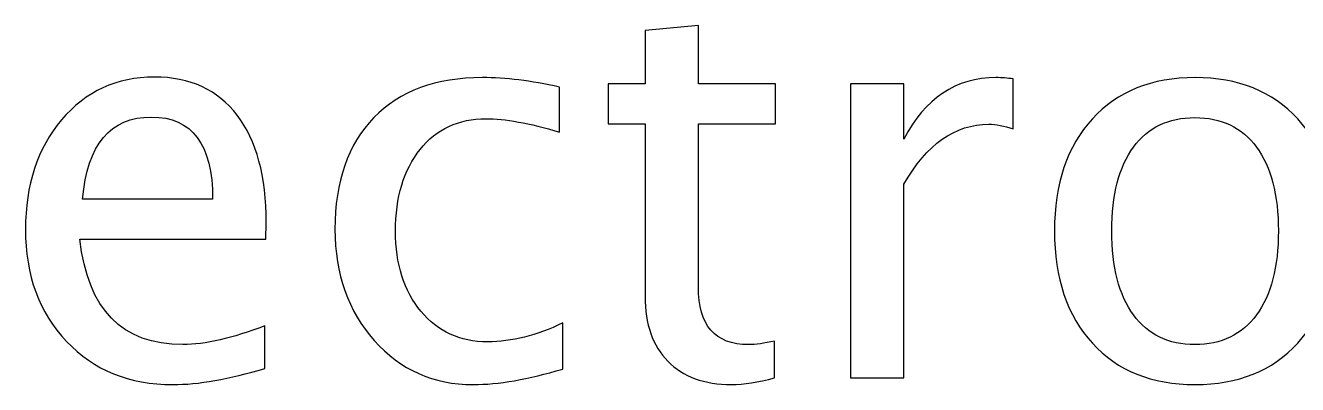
# Model space of a CAD drawing. Header units: centimetres. Extents: x -39.7 to 39.5, y 11.3 to 43.7.
# Drawn here: x -7.91 to -1.86, y 41.64 to 43.35 of the extents above; entities that cross this region are included whole.
import ezdxf

# ---------------------------------------------------------------- set-up
doc = ezdxf.new("R2010")
doc.units = ezdxf.units.CM
doc.header["$MEASUREMENT"] = 0
doc.layers.add('Layer 1', color=7, linetype='Continuous')

msp = doc.modelspace()

# ---------------------------------------------------------------- linework, layer by layer
at = {"layer": 'Layer 1'}
for points, knots in [([(-4.34752, 41.67088), (-4.42601, 41.64927), (-4.49436, 41.63869), (-4.55213, 41.63869), (-4.55213, 41.63869), (-4.68178, 41.63869), (-4.78276, 41.67573), (-4.85508, 41.74981), (-4.85508, 41.74981), (-4.92784, 41.8239), (-4.964, 41.92664), (-4.964, 42.0585), (-4.964, 42.0585), (-4.964, 42.0585), (-4.964, 42.88223), (-4.964, 42.88223), (-4.964, 42.88223), (-4.964, 42.88223), (-5.1395, 42.88223), (-5.1395, 42.88223), (-5.1395, 42.88223), (-5.1395, 42.88223), (-5.1395, 43.07273), (-5.1395, 43.07273), (-5.1395, 43.07273), (-5.1395, 43.07273), (-4.964, 43.07273), (-4.964, 43.07273), (-4.964, 43.07273), (-4.964, 43.07273), (-4.964, 43.32629), (-4.964, 43.32629), (-4.964, 43.32629), (-4.964, 43.32629), (-4.71, 43.35054), (-4.71, 43.35054), (-4.71, 43.35054), (-4.71, 43.35054), (-4.71, 43.07273), (-4.71, 43.07273), (-4.71, 43.07273), (-4.71, 43.07273), (-4.34223, 43.07273), (-4.34223, 43.07273), (-4.34223, 43.07273), (-4.34223, 43.07273), (-4.34223, 42.88223), (-4.34223, 42.88223), (-4.34223, 42.88223), (-4.34223, 42.88223), (-4.71, 42.88223), (-4.71, 42.88223), (-4.71, 42.88223), (-4.71, 42.88223), (-4.71, 42.10436), (-4.71, 42.10436), (-4.71, 42.10436), (-4.71, 41.92091), (-4.63018, 41.82919), (-4.47099, 41.82919), (-4.47099, 41.82919), (-4.43704, 41.82919), (-4.39603, 41.83492), (-4.34752, 41.84595), (-4.34752, 41.84595), (-4.34752, 41.84595), (-4.34752, 41.67088), (-4.34752, 41.67088)], [0, 0, 0, 0, 0.0555556, 0.0555556, 0.0555556, 0.0555556, 0.1111111, 0.1111111, 0.1111111, 0.1111111, 0.1666667, 0.1666667, 0.1666667, 0.1666667, 0.2222222, 0.2222222, 0.2222222, 0.2222222, 0.2777778, 0.2777778, 0.2777778, 0.2777778, 0.3333333, 0.3333333, 0.3333333, 0.3333333, 0.3888889, 0.3888889, 0.3888889, 0.3888889, 0.4444444, 0.4444444, 0.4444444, 0.4444444, 0.5, 0.5, 0.5, 0.5, 0.5555556, 0.5555556, 0.5555556, 0.5555556, 0.6111111, 0.6111111, 0.6111111, 0.6111111, 0.6666667, 0.6666667, 0.6666667, 0.6666667, 0.7222222, 0.7222222, 0.7222222, 0.7222222, 0.7777778, 0.7777778, 0.7777778, 0.7777778, 0.8333333, 0.8333333, 0.8333333, 0.8333333, 0.8888889, 0.8888889, 0.8888889, 0.8888889, 1, 1, 1, 1]), ([(-6.77463, 41.71542), (-6.94529, 41.66427), (-7.09125, 41.63869), (-7.21296, 41.63869), (-7.21296, 41.63869), (-7.42066, 41.63869), (-7.58955, 41.70748), (-7.71963, 41.84462), (-7.71963, 41.84462), (-7.84972, 41.98177), (-7.91499, 42.15948), (-7.91499, 42.3782), (-7.91499, 42.3782), (-7.91499, 42.59031), (-7.85766, 42.76449), (-7.74257, 42.90075), (-7.74257, 42.90075), (-7.62747, 43.03657), (-7.48019, 43.10448), (-7.30071, 43.10448), (-7.30071, 43.10448), (-7.13094, 43.10448), (-6.99953, 43.04407), (-6.90692, 42.92324), (-6.90692, 42.92324), (-6.81432, 42.80241), (-6.76802, 42.63132), (-6.76802, 42.40951), (-6.76802, 42.40951), (-6.76802, 42.40951), (-6.76934, 42.3319), (-6.76934, 42.3319), (-6.76934, 42.3319), (-6.76934, 42.3319), (-7.65569, 42.3319), (-7.65569, 42.3319), (-7.65569, 42.3319), (-7.61865, 41.99676), (-7.45505, 41.82919), (-7.16533, 41.82919), (-7.16533, 41.82919), (-7.05906, 41.82919), (-6.92897, 41.85918), (-6.77463, 41.91915), (-6.77463, 41.91915), (-6.77463, 41.91915), (-6.77463, 41.71542), (-6.77463, 41.71542)], [0, 0, 0, 0, 0.0769231, 0.0769231, 0.0769231, 0.0769231, 0.1538462, 0.1538462, 0.1538462, 0.1538462, 0.2307692, 0.2307692, 0.2307692, 0.2307692, 0.3076923, 0.3076923, 0.3076923, 0.3076923, 0.3846154, 0.3846154, 0.3846154, 0.3846154, 0.4615385, 0.4615385, 0.4615385, 0.4615385, 0.5384615, 0.5384615, 0.5384615, 0.5384615, 0.6153846, 0.6153846, 0.6153846, 0.6153846, 0.6923077, 0.6923077, 0.6923077, 0.6923077, 0.7692308, 0.7692308, 0.7692308, 0.7692308, 0.8461538, 0.8461538, 0.8461538, 0.8461538, 1, 1, 1, 1]), ([(-5.35602, 41.71277), (-5.52051, 41.66338), (-5.6625, 41.63869), (-5.782, 41.63869), (-5.782, 41.63869), (-5.97162, 41.63869), (-6.12861, 41.7088), (-6.2534, 41.84859), (-6.2534, 41.84859), (-6.3782, 41.98882), (-6.44082, 42.16565), (-6.44082, 42.37864), (-6.44082, 42.37864), (-6.44082, 42.60618), (-6.37908, 42.78389), (-6.25561, 42.91089), (-6.25561, 42.91089), (-6.13214, 43.03833), (-5.95972, 43.10183), (-5.73835, 43.10183), (-5.73835, 43.10183), (-5.62943, 43.10183), (-5.50684, 43.08684), (-5.3719, 43.05685), (-5.3719, 43.05685), (-5.3719, 43.05685), (-5.3719, 42.84254), (-5.3719, 42.84254), (-5.3719, 42.84254), (-5.51522, 42.88488), (-5.63207, 42.90604), (-5.72203, 42.90604), (-5.72203, 42.90604), (-5.85256, 42.90604), (-5.95707, 42.85709), (-6.03512, 42.75964), (-6.03512, 42.75964), (-6.11317, 42.66219), (-6.15242, 42.5321), (-6.15242, 42.36982), (-6.15242, 42.36982), (-6.15242, 42.21239), (-6.11185, 42.08539), (-6.03115, 41.98794), (-6.03115, 41.98794), (-5.95045, 41.89093), (-5.84506, 41.84242), (-5.71409, 41.84242), (-5.71409, 41.84242), (-5.59812, 41.84242), (-5.47906, 41.87241), (-5.35602, 41.93238), (-5.35602, 41.93238), (-5.35602, 41.93238), (-5.35602, 41.71277), (-5.35602, 41.71277)], [0, 0, 0, 0, 0.0666667, 0.0666667, 0.0666667, 0.0666667, 0.1333333, 0.1333333, 0.1333333, 0.1333333, 0.2, 0.2, 0.2, 0.2, 0.2666667, 0.2666667, 0.2666667, 0.2666667, 0.3333333, 0.3333333, 0.3333333, 0.3333333, 0.4, 0.4, 0.4, 0.4, 0.4666667, 0.4666667, 0.4666667, 0.4666667, 0.5333333, 0.5333333, 0.5333333, 0.5333333, 0.6, 0.6, 0.6, 0.6, 0.6666667, 0.6666667, 0.6666667, 0.6666667, 0.7333333, 0.7333333, 0.7333333, 0.7333333, 0.8, 0.8, 0.8, 0.8, 0.8666667, 0.8666667, 0.8666667, 0.8666667, 1, 1, 1, 1]), ([(-3.98504, 41.67044), (-3.98504, 41.67044), (-3.98504, 43.07273), (-3.98504, 43.07273), (-3.98504, 43.07273), (-3.98504, 43.07273), (-3.73104, 43.07273), (-3.73104, 43.07273), (-3.73104, 43.07273), (-3.73104, 43.07273), (-3.73104, 42.80771), (-3.73104, 42.80771), (-3.73104, 42.80771), (-3.63006, 43.00394), (-3.48366, 43.10183), (-3.29139, 43.10183), (-3.29139, 43.10183), (-3.26537, 43.10183), (-3.23803, 43.09963), (-3.20981, 43.09522), (-3.20981, 43.09522), (-3.20981, 43.09522), (-3.20981, 42.85754), (-3.20981, 42.85754), (-3.20981, 42.85754), (-3.25391, 42.87209), (-3.29271, 42.87958), (-3.32623, 42.87958), (-3.32623, 42.87958), (-3.48762, 42.87958), (-3.62256, 42.78433), (-3.73104, 42.59339), (-3.73104, 42.59339), (-3.73104, 42.59339), (-3.73104, 41.67044), (-3.73104, 41.67044), (-3.73104, 41.67044), (-3.73104, 41.67044), (-3.98504, 41.67044), (-3.98504, 41.67044)], [0, 0, 0, 0, 0.0909091, 0.0909091, 0.0909091, 0.0909091, 0.1818182, 0.1818182, 0.1818182, 0.1818182, 0.2727273, 0.2727273, 0.2727273, 0.2727273, 0.3636364, 0.3636364, 0.3636364, 0.3636364, 0.4545455, 0.4545455, 0.4545455, 0.4545455, 0.5454545, 0.5454545, 0.5454545, 0.5454545, 0.6363636, 0.6363636, 0.6363636, 0.6363636, 0.7272727, 0.7272727, 0.7272727, 0.7272727, 0.8181818, 0.8181818, 0.8181818, 0.8181818, 1, 1, 1, 1]), ([(-2.34418, 41.63869), (-2.55011, 41.63869), (-2.71327, 41.70439), (-2.83322, 41.8358), (-2.83322, 41.8358), (-2.9536, 41.96721), (-3.01358, 42.14581), (-3.01358, 42.37114), (-3.01358, 42.37114), (-3.01358, 42.59604), (-2.9536, 42.77419), (-2.83322, 42.90516), (-2.83322, 42.90516), (-2.71327, 43.03613), (-2.55011, 43.10183), (-2.34418, 43.10183), (-2.34418, 43.10183), (-2.13825, 43.10183), (-1.97509, 43.03613), (-1.85514, 42.90516), (-1.85514, 42.90516), (-1.73476, 42.77419), (-1.67479, 42.59604), (-1.67479, 42.37114), (-1.67479, 42.37114), (-1.67479, 42.14581), (-1.73476, 41.96721), (-1.85514, 41.8358), (-1.85514, 41.8358), (-1.97509, 41.70439), (-2.13825, 41.63869), (-2.34418, 41.63869)], [0, 0, 0, 0, 0.1111111, 0.1111111, 0.1111111, 0.1111111, 0.2222222, 0.2222222, 0.2222222, 0.2222222, 0.3333333, 0.3333333, 0.3333333, 0.3333333, 0.4444444, 0.4444444, 0.4444444, 0.4444444, 0.5555556, 0.5555556, 0.5555556, 0.5555556, 0.6666667, 0.6666667, 0.6666667, 0.6666667, 0.7777778, 0.7777778, 0.7777778, 0.7777778, 1, 1, 1, 1]), ([(-7.64246, 42.5224), (-7.64246, 42.5224), (-7.02334, 42.5224), (-7.02334, 42.5224), (-7.02334, 42.5224), (-7.02334, 42.78345), (-7.1208, 42.91398), (-7.31526, 42.91398), (-7.31526, 42.91398), (-7.51106, 42.91398), (-7.61998, 42.78345), (-7.64246, 42.5224)], [0, 0, 0, 0, 0.25, 0.25, 0.25, 0.25, 0.5, 0.5, 0.5, 0.5, 1, 1, 1, 1]), ([(-2.34462, 41.82919), (-2.21894, 41.82919), (-2.12105, 41.87637), (-2.05138, 41.97118), (-2.05138, 41.97118), (-1.98214, 42.06555), (-1.94731, 42.19917), (-1.94731, 42.37114), (-1.94731, 42.37114), (-1.94731, 42.54268), (-1.98214, 42.67586), (-2.05138, 42.77022), (-2.05138, 42.77022), (-2.12105, 42.86415), (-2.21894, 42.91133), (-2.34462, 42.91133), (-2.34462, 42.91133), (-2.47074, 42.91133), (-2.56863, 42.86415), (-2.63743, 42.77022), (-2.63743, 42.77022), (-2.70666, 42.67586), (-2.74105, 42.54268), (-2.74105, 42.37114), (-2.74105, 42.37114), (-2.74105, 42.19917), (-2.70666, 42.06555), (-2.63743, 41.97118), (-2.63743, 41.97118), (-2.56863, 41.87637), (-2.47074, 41.82919), (-2.34462, 41.82919)], [0, 0, 0, 0, 0.1111111, 0.1111111, 0.1111111, 0.1111111, 0.2222222, 0.2222222, 0.2222222, 0.2222222, 0.3333333, 0.3333333, 0.3333333, 0.3333333, 0.4444444, 0.4444444, 0.4444444, 0.4444444, 0.5555556, 0.5555556, 0.5555556, 0.5555556, 0.6666667, 0.6666667, 0.6666667, 0.6666667, 0.7777778, 0.7777778, 0.7777778, 0.7777778, 1, 1, 1, 1])]:
    msp.add_open_spline(points, degree=3, knots=knots, dxfattribs=at)

doc.saveas('drawing.dxf')
